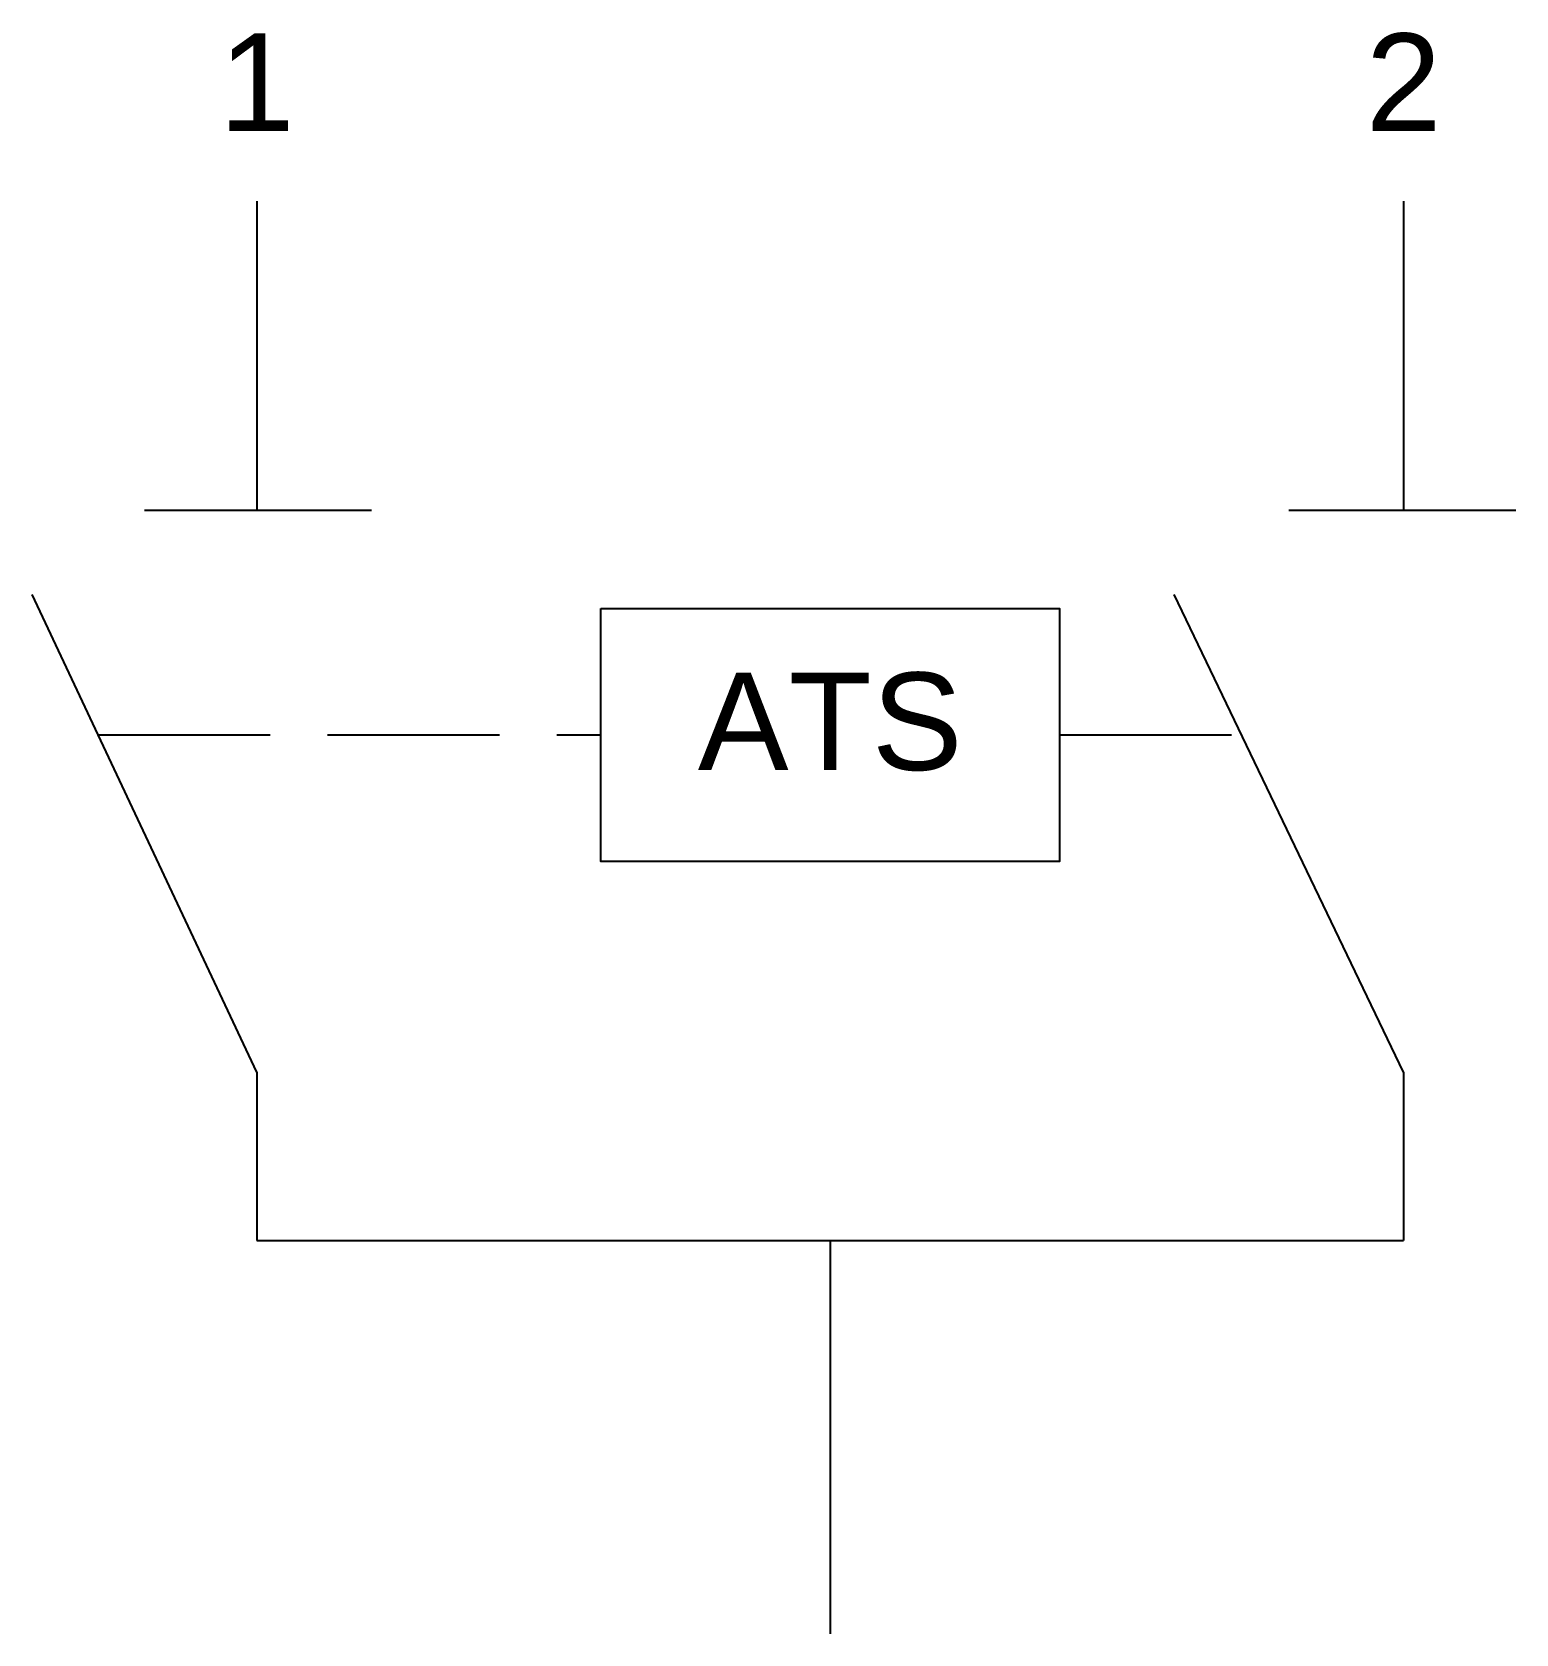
# Model space of a CAD drawing. Header units: millimetres. Extents: x -13.9 to 12, y -25 to 3.
import ezdxf
from ezdxf.enums import TextEntityAlignment as Align

# ---------------------------------------------------------------- set-up
doc = ezdxf.new("R2010")
doc.units = ezdxf.units.MM
doc.linetypes.add('SVG_3_1', pattern=[4, 3, -1])
doc.layers.get('0').update_dxf_attribs({"linetype": 'CONTINUOUS'})
doc.styles.add('ARIAL', font='arial.ttf')

# ---------------------------------------------------------------- blocks, each defined once
blk = doc.blocks.new('291_E_LV_SLD_IEC60617_ats')
at = {"true_color": 0x0000ff}
for p, q in [((-10, 0), (-10, -5.392)), ((10, 0), (10, -5.392)), ((-11.961, -5.392), (-8, -5.392)), ((8, -5.392), (11.961, -5.392)), ((-10, -15.196), (-13.922, -6.863)), ((10, -15.196), (6, -6.863)), ((-10, -15.196), (-10, -18.137)), ((10, -15.196), (10, -18.137)), ((-10, -18.137), (10, -18.137)), ((0, -18.137), (0, -25))]:
    blk.add_line(p, q, dxfattribs=at)
at = {"linetype": 'SVG_3_1', "true_color": 0x0000ff}
for p, q in [((-12.77, -9.314), (-4, -9.314)), ((4, -9.314), (7.175, -9.314))]:
    blk.add_line(p, q, dxfattribs=at)
at = {"true_color": 0x0000ff}
blk.add_lwpolyline([(-4, -7.108), (4, -7.108), (4, -11.52), (-4, -11.52)], close=True, dxfattribs=at)
at = {"true_color": 0x0000ff, "style": 'ARIAL'}
for s, p in [('1', (-10, 1.225)), ('2', (10, 1.225)), ('ATS', (0, -9.926))]:
    blk.add_text(s, height=1.7, dxfattribs=at).set_placement(p, align=Align.CENTER)
blk.add_attdef('TAG', text='', height=2.5, dxfattribs=at).set_placement((-15.922, -2.2), align=Align.RIGHT)
at = {"color": 7, "style": 'ARIAL'}
for tag, p in [('RATED_CURRENT', (-15.922, -9)), ('POLES', (-15.922, -12)), ('VOLTAGE', (-15.922, -15)), ('MANUFACTURER', (-15.922, -18))]:
    blk.add_attdef(tag, text='', height=1.7, dxfattribs=at).set_placement(p, align=Align.RIGHT)

msp = doc.modelspace()

# ---------------------------------------------------------------- block references
msp.add_blockref('291_E_LV_SLD_IEC60617_ats', (0, 0))

doc.saveas('drawing.dxf')
